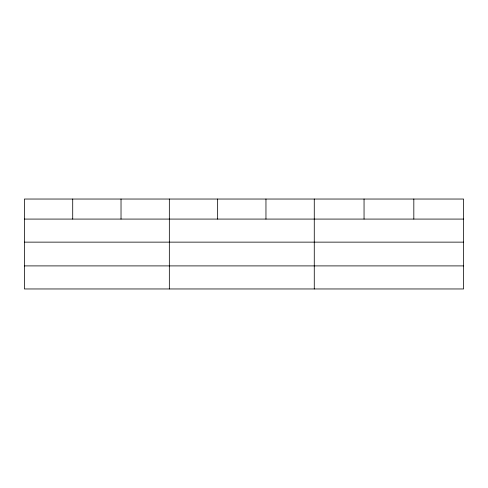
<?xml version="1.0" encoding="UTF-8"?>
<svg xmlns="http://www.w3.org/2000/svg" width="488" height="488" viewBox="0 0 488 488"><rect width="100%" height="100%" fill="white"/><g stroke="black" fill="none" stroke-linecap="round" stroke-linejoin="round"><path stroke-width="0.73" d="M463.6 242.139L463.6 199.037L24.4 199.037L24.4 288.963L463.6 288.963L463.6 242.139L24.4 242.139M24.4 219.081L463.6 219.081M24.4 265.899L463.6 265.899M413.824 199.037L413.824 219.081M364.048 199.037L364.048 219.081M314.272 199.037L314.272 288.963M265.96 199.037L265.96 219.081M217.648 199.037L217.648 219.081M169.336 199.037L169.336 288.963M121.024 199.037L121.024 219.081M72.712 199.037L72.712 219.081"/></g></svg>
